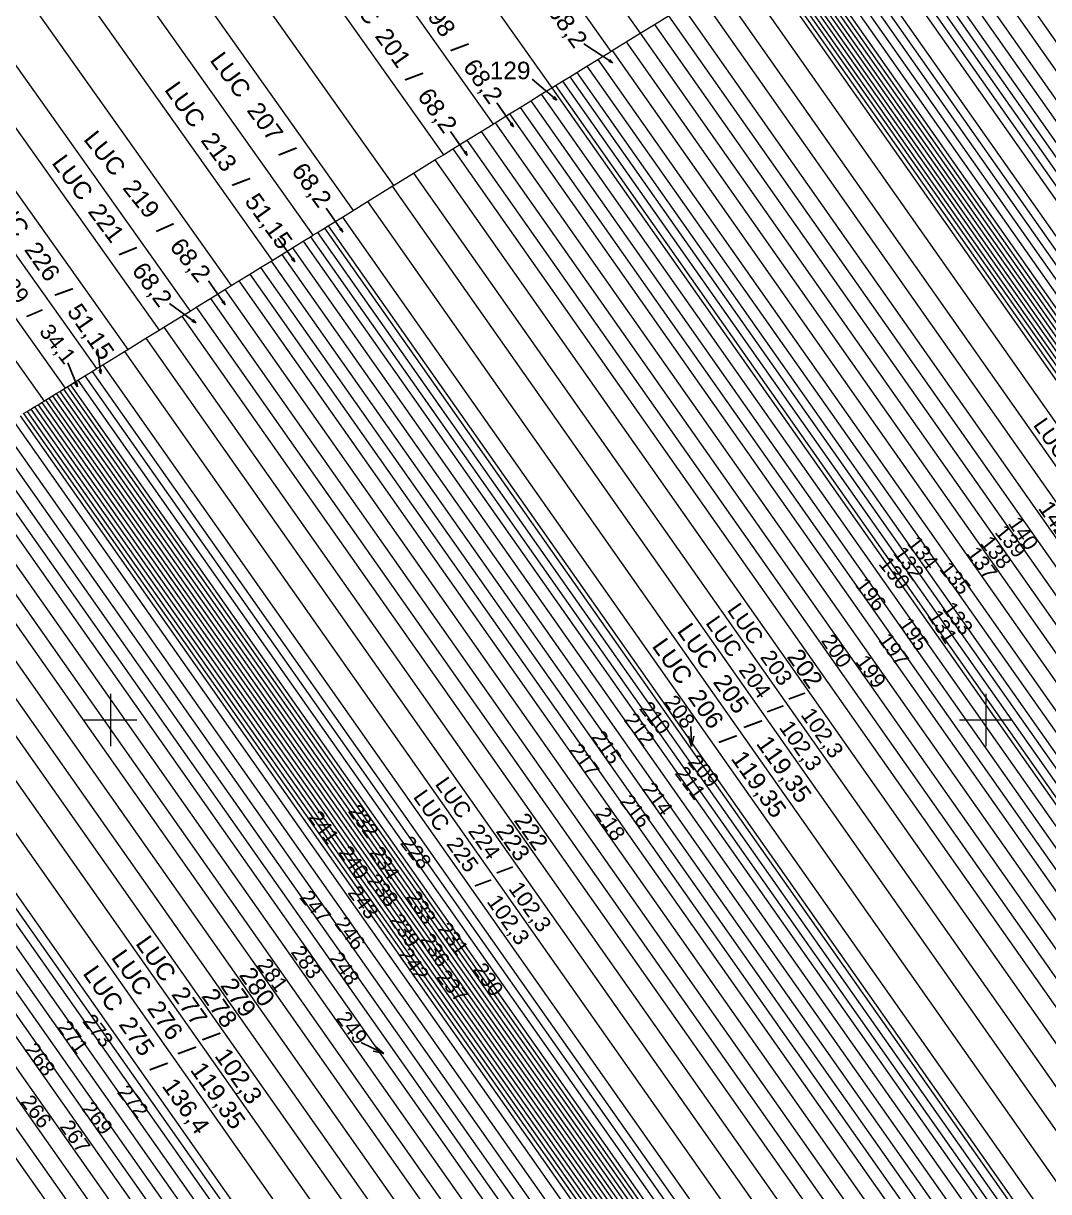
# Model space of a CAD drawing. Header units: metres. Extents: x 591680 to 592121, y 2319362 to 2319832.
# Drawn here: x 591795 to 591853.6, y 2319523.1 to 2319589.8 of the extents above; entities that cross this region are included whole.
import ezdxf
from ezdxf.enums import TextEntityAlignment as Align

# ---------------------------------------------------------------- set-up
doc = ezdxf.new("R2010")
doc.units = ezdxf.units.M
doc.header["$MEASUREMENT"] = 0
for name, color, linetype, lineweight in [('Level 10', 7, 'Continuous', 0), ('Level 13', 7, 'Continuous', 0), ('Level 2', 7, 'Continuous', 0), ('Level 4', 7, 'Continuous', 0), ('Level 6', 7, 'Continuous', 0), ('Level 63', 7, 'Continuous', 0)]:
    doc.layers.add(name, color=color, linetype=linetype, lineweight=lineweight)
doc.styles.get("Standard").update_dxf_attribs({"font": 'arial.ttf'})
doc.styles.add('Style-Arial', font='arial.ttf')
doc.dimstyles.get("Standard").update_dxf_attribs({"dimtxt": 0.18, "dimasz": 0.18, "dimexe": 0.18, "dimexo": 0.0625, "dimgap": 0.09, "dimtad": 0, "dimtih": 1, "dimtoh": 1, "dimdec": 4, "dimzin": 0, "dimdsep": 46, "dimtxsty": 'Standard', "dimcen": 0.09, "dimadec": 0, "dimazin": 0, "dimtfac": 1, "dimtdec": 4, "dimtofl": 0, "dimtmove": 0, "dimatfit": 3, "dimfxl": 1, "dimtolj": 1, "dimtzin": 0, "dimarcsym": 0})

# ---------------------------------------------------------------- blocks, each defined once
blk = doc.blocks.new('N_Th1_12')
at = {"layer": 'Level 13', "color": 3, "linetype": 'Continuous', "lineweight": 0}
blk.add_text('LUC', height=1, dxfattribs=at).set_placement((-1.93725, 0), align=Align.MIDDLE_RIGHT)
at = {"layer": 'Level 13', "color": 7, "linetype": 'Continuous', "lineweight": 0}
blk.add_text('/', height=1, dxfattribs=at).set_placement((1.93725, 0), align=Align.MIDDLE_LEFT)
at = {"layer": 'Level 2', "color": 1, "linetype": 'Continuous', "lineweight": 0}
blk.add_text('275', height=1, dxfattribs=at).set_placement((0, 0), align=Align.MIDDLE_CENTER)
at = {"layer": 'Level 4', "color": 1, "linetype": 'Continuous', "lineweight": 0}
blk.add_text('136,4', height=1, dxfattribs=at).set_placement((3.12605, 0), align=Align.MIDDLE_LEFT)
blk = doc.blocks.new('N_Th1_21')
at = {"layer": 'Level 13', "color": 3, "linetype": 'Continuous', "lineweight": 0}
blk.add_text('LUC', height=1, dxfattribs=at).set_placement((-1.93345, 0), align=Align.MIDDLE_RIGHT)
at = {"layer": 'Level 13', "color": 7, "linetype": 'Continuous', "lineweight": 0}
blk.add_text('/', height=1, dxfattribs=at).set_placement((1.93345, 0), align=Align.MIDDLE_LEFT)
at = {"layer": 'Level 2', "color": 1, "linetype": 'Continuous', "lineweight": 0}
blk.add_text('276', height=1, dxfattribs=at).set_placement((0, 0), align=Align.MIDDLE_CENTER)
at = {"layer": 'Level 4', "color": 1, "linetype": 'Continuous', "lineweight": 0}
blk.add_text('119,35', height=1, dxfattribs=at).set_placement((3.12225, 0), align=Align.MIDDLE_LEFT)
blk = doc.blocks.new('N_Th1_22')
at = {"layer": 'Level 13', "color": 3, "linetype": 'Continuous', "lineweight": 0}
blk.add_text('LUC', height=1, dxfattribs=at).set_placement((-1.9372, 0), align=Align.MIDDLE_RIGHT)
at = {"layer": 'Level 13', "color": 7, "linetype": 'Continuous', "lineweight": 0}
blk.add_text('/', height=1, dxfattribs=at).set_placement((1.9372, 0), align=Align.MIDDLE_LEFT)
at = {"layer": 'Level 2', "color": 1, "linetype": 'Continuous', "lineweight": 0}
blk.add_text('205', height=1, dxfattribs=at).set_placement((0, 0), align=Align.MIDDLE_CENTER)
at = {"layer": 'Level 4', "color": 1, "linetype": 'Continuous', "lineweight": 0}
blk.add_text('119,35', height=1, dxfattribs=at).set_placement((3.126, 0), align=Align.MIDDLE_LEFT)
blk = doc.blocks.new('N_Th1_24')
at = {"layer": 'Level 13', "color": 3, "linetype": 'Continuous', "lineweight": 0}
blk.add_text('LUC', height=1, dxfattribs=at).set_placement((-1.93345, 0), align=Align.MIDDLE_RIGHT)
at = {"layer": 'Level 13', "color": 7, "linetype": 'Continuous', "lineweight": 0}
blk.add_text('/', height=1, dxfattribs=at).set_placement((1.93345, 0), align=Align.MIDDLE_LEFT)
at = {"layer": 'Level 2', "color": 1, "linetype": 'Continuous', "lineweight": 0}
blk.add_text('206', height=1, dxfattribs=at).set_placement((0, 0), align=Align.MIDDLE_CENTER)
at = {"layer": 'Level 4', "color": 1, "linetype": 'Continuous', "lineweight": 0}
blk.add_text('119,35', height=1, dxfattribs=at).set_placement((3.12235, 0), align=Align.MIDDLE_LEFT)
blk = doc.blocks.new('N_Th1_30')
at = {"layer": 'Level 13', "color": 3, "linetype": 'Continuous', "lineweight": 0}
blk.add_text('LUC', height=0.9, dxfattribs=at).set_placement((-1.81805, 0), align=Align.MIDDLE_RIGHT)
at = {"layer": 'Level 13', "color": 7, "linetype": 'Continuous', "lineweight": 0}
blk.add_text('/', height=0.9, dxfattribs=at).set_placement((1.81805, 0), align=Align.MIDDLE_LEFT)
at = {"layer": 'Level 2', "color": 1, "linetype": 'Continuous', "lineweight": 0}
blk.add_text('144', height=0.9, dxfattribs=at).set_placement((0, 0), align=Align.MIDDLE_CENTER)
at = {"layer": 'Level 4', "color": 1, "linetype": 'Continuous', "lineweight": 0}
blk.add_text('102,3', height=0.9, dxfattribs=at).set_placement((2.96795, 0), align=Align.MIDDLE_LEFT)
blk = doc.blocks.new('N_Th1_33')
at = {"layer": 'Level 13', "color": 3, "linetype": 'Continuous', "lineweight": 0}
blk.add_text('LUC', height=0.9, dxfattribs=at).set_placement((-1.8201, 0), align=Align.MIDDLE_RIGHT)
at = {"layer": 'Level 13', "color": 7, "linetype": 'Continuous', "lineweight": 0}
blk.add_text('/', height=0.9, dxfattribs=at).set_placement((1.8201, 0), align=Align.MIDDLE_LEFT)
at = {"layer": 'Level 2', "color": 1, "linetype": 'Continuous', "lineweight": 0}
blk.add_text('203', height=0.9, dxfattribs=at).set_placement((0, 0), align=Align.MIDDLE_CENTER)
at = {"layer": 'Level 4', "color": 1, "linetype": 'Continuous', "lineweight": 0}
blk.add_text('102,3', height=0.9, dxfattribs=at).set_placement((2.97, 0), align=Align.MIDDLE_LEFT)
blk = doc.blocks.new('N_Th1_37')
at = {"layer": 'Level 13', "color": 3, "linetype": 'Continuous', "lineweight": 0}
blk.add_text('LUC', height=0.9, dxfattribs=at).set_placement((-1.81805, 0), align=Align.MIDDLE_RIGHT)
at = {"layer": 'Level 13', "color": 7, "linetype": 'Continuous', "lineweight": 0}
blk.add_text('/', height=0.9, dxfattribs=at).set_placement((1.81805, 0), align=Align.MIDDLE_LEFT)
at = {"layer": 'Level 2', "color": 1, "linetype": 'Continuous', "lineweight": 0}
blk.add_text('204', height=0.9, dxfattribs=at).set_placement((0, 0), align=Align.MIDDLE_CENTER)
at = {"layer": 'Level 4', "color": 1, "linetype": 'Continuous', "lineweight": 0}
blk.add_text('102,3', height=0.9, dxfattribs=at).set_placement((2.96805, 0), align=Align.MIDDLE_LEFT)
blk = doc.blocks.new('N_Th1_41')
at = {"layer": 'Level 13', "color": 3, "linetype": 'Continuous', "lineweight": 0}
blk.add_text('LUC', height=1, dxfattribs=at).set_placement((-1.93345, 0), align=Align.MIDDLE_RIGHT)
at = {"layer": 'Level 13', "color": 7, "linetype": 'Continuous', "lineweight": 0}
blk.add_text('/', height=1, dxfattribs=at).set_placement((1.93345, 0), align=Align.MIDDLE_LEFT)
at = {"layer": 'Level 2', "color": 1, "linetype": 'Continuous', "lineweight": 0}
blk.add_text('277', height=1, dxfattribs=at).set_placement((0, 0), align=Align.MIDDLE_CENTER)
at = {"layer": 'Level 4', "color": 1, "linetype": 'Continuous', "lineweight": 0}
blk.add_text('102,3', height=1, dxfattribs=at).set_placement((3.12235, 0), align=Align.MIDDLE_LEFT)
blk = doc.blocks.new('N_Th1_42')
at = {"layer": 'Level 13', "color": 3, "linetype": 'Continuous', "lineweight": 0}
blk.add_text('LUC', height=0.9, dxfattribs=at).set_placement((-1.81805, 0), align=Align.MIDDLE_RIGHT)
at = {"layer": 'Level 13', "color": 7, "linetype": 'Continuous', "lineweight": 0}
blk.add_text('/', height=0.9, dxfattribs=at).set_placement((1.81805, 0), align=Align.MIDDLE_LEFT)
at = {"layer": 'Level 2', "color": 1, "linetype": 'Continuous', "lineweight": 0}
blk.add_text('224', height=0.9, dxfattribs=at).set_placement((0, 0), align=Align.MIDDLE_CENTER)
at = {"layer": 'Level 4', "color": 1, "linetype": 'Continuous', "lineweight": 0}
blk.add_text('102,3', height=0.9, dxfattribs=at).set_placement((2.96805, 0), align=Align.MIDDLE_LEFT)
blk = doc.blocks.new('N_Th1_44')
at = {"layer": 'Level 13', "color": 3, "linetype": 'Continuous', "lineweight": 0}
blk.add_text('LUC', height=0.9, dxfattribs=at).set_placement((-1.82355, 0), align=Align.MIDDLE_RIGHT)
at = {"layer": 'Level 13', "color": 7, "linetype": 'Continuous', "lineweight": 0}
blk.add_text('/', height=0.9, dxfattribs=at).set_placement((1.82355, 0), align=Align.MIDDLE_LEFT)
at = {"layer": 'Level 2', "color": 1, "linetype": 'Continuous', "lineweight": 0}
blk.add_text('225', height=0.9, dxfattribs=at).set_placement((0, 0), align=Align.MIDDLE_CENTER)
at = {"layer": 'Level 4', "color": 1, "linetype": 'Continuous', "lineweight": 0}
blk.add_text('102,3', height=0.9, dxfattribs=at).set_placement((2.97345, 0), align=Align.MIDDLE_LEFT)
blk = doc.blocks.new('N_TNho')
at = {"layer": 'Level 2', "color": 1, "linetype": 'Continuous', "lineweight": 0}
blk.add_text('280', height=1, dxfattribs=at).set_placement((0, 0), align=Align.MIDDLE_CENTER)
blk = doc.blocks.new('N_TNho_2')
at = {"layer": 'Level 2', "color": 1, "linetype": 'Continuous', "lineweight": 0}
blk.add_text('279', height=1, dxfattribs=at).set_placement((0, 0), align=Align.MIDDLE_CENTER)
blk = doc.blocks.new('N_TNho_4')
at = {"layer": 'Level 2', "color": 1, "linetype": 'Continuous', "lineweight": 0}
blk.add_text('278', height=1, dxfattribs=at).set_placement((0, 0), align=Align.MIDDLE_CENTER)
blk = doc.blocks.new('N_TNho_6')
at = {"layer": 'Level 2', "color": 1, "linetype": 'Continuous', "lineweight": 0}
blk.add_text('202', height=1, dxfattribs=at).set_placement((0, 0), align=Align.MIDDLE_CENTER)
blk = doc.blocks.new('N_TNho_16')
at = {"layer": 'Level 2', "color": 1, "linetype": 'Continuous', "lineweight": 0}
blk.add_text('223', height=0.95, dxfattribs=at).set_placement((0, 0), align=Align.MIDDLE_CENTER)
blk = doc.blocks.new('N_TNho_20')
at = {"layer": 'Level 2', "color": 1, "linetype": 'Continuous', "lineweight": 0}
blk.add_text('222', height=0.95, dxfattribs=at).set_placement((0, 0), align=Align.MIDDLE_CENTER)
blk = doc.blocks.new('N_TNho_27')
at = {"layer": 'Level 2', "color": 1, "linetype": 'Continuous', "lineweight": 0}
blk.add_text('142', height=0.95, dxfattribs=at).set_placement((0, 0), align=Align.MIDDLE_CENTER)
blk = doc.blocks.new('TerminatorOpen_0.5')
at = {"color": 0, "linetype": 'ByBlock', "lineweight": -2}
for q in [(-1, 0.25), (-1, 0), (-1, -0.25)]:
    blk.add_line((0, 0), q, dxfattribs=at)
blk = doc.blocks.new('N_TNho_42')
at = {"layer": 'Level 2', "color": 2, "linetype": 'Continuous', "lineweight": 140}
blk.add_text('267', height=0.85, dxfattribs=at).set_placement((0, 0), align=Align.MIDDLE_CENTER)
blk = doc.blocks.new('N_TNho_43')
at = {"layer": 'Level 2', "color": 2, "linetype": 'Continuous', "lineweight": 140}
blk.add_text('266', height=0.85, dxfattribs=at).set_placement((0, 0), align=Align.MIDDLE_CENTER)
blk = doc.blocks.new('N_TNho_44')
at = {"layer": 'Level 2', "color": 2, "linetype": 'Continuous', "lineweight": 140}
blk.add_text('200', height=0.85, dxfattribs=at).set_placement((0, 0), align=Align.MIDDLE_CENTER)
blk = doc.blocks.new('N_Th1_55')
at = {"layer": 'Level 13', "color": 3, "linetype": 'Continuous', "lineweight": 0}
blk.add_text('LUC', height=1, dxfattribs=at).set_placement((-1.9342, 0), align=Align.MIDDLE_RIGHT)
at = {"layer": 'Level 13', "color": 7, "linetype": 'Continuous', "lineweight": 0}
blk.add_text('/', height=1, dxfattribs=at).set_placement((1.9342, 0), align=Align.MIDDLE_LEFT)
at = {"layer": 'Level 2', "color": 1, "linetype": 'Continuous', "lineweight": 70}
blk.add_text('219', height=1, dxfattribs=at).set_placement((0, 0), align=Align.MIDDLE_CENTER)
at = {"layer": 'Level 4', "color": 1, "linetype": 'Continuous', "lineweight": 0}
blk.add_text('68,2', height=1, dxfattribs=at).set_placement((3.123, 0), align=Align.MIDDLE_LEFT)
blk = doc.blocks.new('N_Th1_56')
at = {"layer": 'Level 13', "color": 3, "linetype": 'Continuous', "lineweight": 0}
blk.add_text('LUC', height=1, dxfattribs=at).set_placement((-1.8366, 0), align=Align.MIDDLE_RIGHT)
at = {"layer": 'Level 13', "color": 7, "linetype": 'Continuous', "lineweight": 0}
blk.add_text('/', height=1, dxfattribs=at).set_placement((1.8366, 0), align=Align.MIDDLE_LEFT)
at = {"layer": 'Level 2', "color": 1, "linetype": 'Continuous', "lineweight": 70}
blk.add_text('221', height=1, dxfattribs=at).set_placement((0, 0), align=Align.MIDDLE_CENTER)
at = {"layer": 'Level 4', "color": 1, "linetype": 'Continuous', "lineweight": 0}
blk.add_text('68,2', height=1, dxfattribs=at).set_placement((3.0255, 0), align=Align.MIDDLE_LEFT)
blk = doc.blocks.new('N_TNho_46')
at = {"layer": 'Level 2', "color": 2, "linetype": 'Continuous', "lineweight": 140}
blk.add_text('199', height=0.85, dxfattribs=at).set_placement((0, 0), align=Align.MIDDLE_CENTER)
blk = doc.blocks.new('N_Th1_57')
at = {"layer": 'Level 13', "color": 3, "linetype": 'Continuous', "lineweight": 0}
blk.add_text('LUC', height=1, dxfattribs=at).set_placement((-1.9342, 0), align=Align.MIDDLE_RIGHT)
at = {"layer": 'Level 13', "color": 7, "linetype": 'Continuous', "lineweight": 0}
blk.add_text('/', height=1, dxfattribs=at).set_placement((1.9342, 0), align=Align.MIDDLE_LEFT)
at = {"layer": 'Level 2', "color": 1, "linetype": 'Continuous', "lineweight": 70}
blk.add_text('198', height=1, dxfattribs=at).set_placement((0, 0), align=Align.MIDDLE_CENTER)
at = {"layer": 'Level 4', "color": 1, "linetype": 'Continuous', "lineweight": 0}
blk.add_text('68,2', height=1, dxfattribs=at).set_placement((3.123, 0), align=Align.MIDDLE_LEFT)
blk = doc.blocks.new('N_TNho_47')
at = {"layer": 'Level 2', "color": 2, "linetype": 'Continuous', "lineweight": 140}
blk.add_text('218', height=0.85, dxfattribs=at).set_placement((0, 0), align=Align.MIDDLE_CENTER)
blk = doc.blocks.new('N_TNho_48')
at = {"layer": 'Level 2', "color": 2, "linetype": 'Continuous', "lineweight": 140}
blk.add_text('137', height=0.85, dxfattribs=at).set_placement((0, 0), align=Align.MIDDLE_CENTER)
blk = doc.blocks.new('N_TNho_50')
at = {"layer": 'Level 2', "color": 2, "linetype": 'Continuous', "lineweight": 140}
blk.add_text('138', height=0.85, dxfattribs=at).set_placement((0, 0), align=Align.MIDDLE_CENTER)
blk = doc.blocks.new('N_TNho_52')
at = {"layer": 'Level 2', "color": 2, "linetype": 'Continuous', "lineweight": 140}
blk.add_text('139', height=0.85, dxfattribs=at).set_placement((0, 0), align=Align.MIDDLE_CENTER)
blk = doc.blocks.new('N_TNho_53')
at = {"layer": 'Level 2', "color": 2, "linetype": 'Continuous', "lineweight": 140}
blk.add_text('140', height=0.85, dxfattribs=at).set_placement((0, 0), align=Align.MIDDLE_CENTER)
blk = doc.blocks.new('N_TNho_62')
at = {"layer": 'Level 2', "color": 2, "linetype": 'Continuous', "lineweight": 140}
blk.add_text('283', height=0.85, dxfattribs=at).set_placement((0, 0), align=Align.MIDDLE_CENTER)
blk = doc.blocks.new('N_TNho_65')
at = {"layer": 'Level 2', "color": 2, "linetype": 'Continuous', "lineweight": 140}
blk.add_text('281', height=0.85, dxfattribs=at).set_placement((0, 0), align=Align.MIDDLE_CENTER)
blk = doc.blocks.new('N_TNho_68')
at = {"layer": 'Level 2', "color": 2, "linetype": 'Continuous', "lineweight": 140}
blk.add_text('135', height=0.85, dxfattribs=at).set_placement((0, 0), align=Align.MIDDLE_CENTER)
blk = doc.blocks.new('N_TNho_70')
at = {"layer": 'Level 2', "color": 2, "linetype": 'Continuous', "lineweight": 140}
blk.add_text('248', height=0.85, dxfattribs=at).set_placement((0, 0), align=Align.MIDDLE_CENTER)
blk = doc.blocks.new('N_TNho_71')
at = {"layer": 'Level 2', "color": 2, "linetype": 'Continuous', "lineweight": 140}
blk.add_text('249', height=0.85, dxfattribs=at).set_placement((0, 0), align=Align.MIDDLE_CENTER)
blk = doc.blocks.new('N_TNho_72')
at = {"layer": 'Level 2', "color": 2, "linetype": 'Continuous', "lineweight": 140}
blk.add_text('246', height=0.85, dxfattribs=at).set_placement((0, 0), align=Align.MIDDLE_CENTER)
blk = doc.blocks.new('N_TNho_73')
at = {"layer": 'Level 2', "color": 2, "linetype": 'Continuous', "lineweight": 140}
blk.add_text('247', height=0.85, dxfattribs=at).set_placement((0, 0), align=Align.MIDDLE_CENTER)
blk = doc.blocks.new('N_TNho_76')
at = {"layer": 'Level 2', "color": 2, "linetype": 'Continuous', "lineweight": 140}
blk.add_text('268', height=0.85, dxfattribs=at).set_placement((0, 0), align=Align.MIDDLE_CENTER)
blk = doc.blocks.new('N_TNho_77')
at = {"layer": 'Level 2', "color": 2, "linetype": 'Continuous', "lineweight": 140}
blk.add_text('269', height=0.85, dxfattribs=at).set_placement((0, 0), align=Align.MIDDLE_CENTER)
blk = doc.blocks.new('N_TNho_80')
at = {"layer": 'Level 2', "color": 2, "linetype": 'Continuous', "lineweight": 140}
blk.add_text('271', height=0.85, dxfattribs=at).set_placement((0, 0), align=Align.MIDDLE_CENTER)
blk = doc.blocks.new('N_TNho_81')
at = {"layer": 'Level 2', "color": 2, "linetype": 'Continuous', "lineweight": 140}
blk.add_text('272', height=0.85, dxfattribs=at).set_placement((0, 0), align=Align.MIDDLE_CENTER)
blk = doc.blocks.new('N_TNho_82')
at = {"layer": 'Level 2', "color": 2, "linetype": 'Continuous', "lineweight": 140}
blk.add_text('214', height=0.85, dxfattribs=at).set_placement((0, 0), align=Align.MIDDLE_CENTER)
blk = doc.blocks.new('N_TNho_83')
at = {"layer": 'Level 2', "color": 2, "linetype": 'Continuous', "lineweight": 140}
blk.add_text('212', height=0.85, dxfattribs=at).set_placement((0, 0), align=Align.MIDDLE_CENTER)
blk = doc.blocks.new('N_TNho_84')
at = {"layer": 'Level 2', "color": 2, "linetype": 'Continuous', "lineweight": 140}
blk.add_text('217', height=0.85, dxfattribs=at).set_placement((0, 0), align=Align.MIDDLE_CENTER)
blk = doc.blocks.new('N_TNho_85')
at = {"layer": 'Level 2', "color": 2, "linetype": 'Continuous', "lineweight": 140}
blk.add_text('215', height=0.85, dxfattribs=at).set_placement((0, 0), align=Align.MIDDLE_CENTER)
blk = doc.blocks.new('N_TNho_86')
at = {"layer": 'Level 2', "color": 2, "linetype": 'Continuous', "lineweight": 140}
blk.add_text('216', height=0.85, dxfattribs=at).set_placement((0, 0), align=Align.MIDDLE_CENTER)
blk = doc.blocks.new('N_TNho_91')
at = {"layer": 'Level 2', "color": 2, "linetype": 'Continuous', "lineweight": 140}
blk.add_text('196', height=0.85, dxfattribs=at).set_placement((0, 0), align=Align.MIDDLE_CENTER)
blk = doc.blocks.new('N_TNho_92')
at = {"layer": 'Level 2', "color": 2, "linetype": 'Continuous', "lineweight": 140}
blk.add_text('197', height=0.85, dxfattribs=at).set_placement((0, 0), align=Align.MIDDLE_CENTER)
blk = doc.blocks.new('N_TNho_93')
at = {"layer": 'Level 2', "color": 2, "linetype": 'Continuous', "lineweight": 140}
blk.add_text('195', height=0.85, dxfattribs=at).set_placement((0, 0), align=Align.MIDDLE_CENTER)
blk = doc.blocks.new('N_TNho_94')
at = {"layer": 'Level 2', "color": 2, "linetype": 'Continuous', "lineweight": 140}
blk.add_text('134', height=0.85, dxfattribs=at).set_placement((0, 0), align=Align.MIDDLE_CENTER)
blk = doc.blocks.new('N_TNho_103')
at = {"layer": 'Level 2', "color": 2, "linetype": 'Continuous', "lineweight": 140}
blk.add_text('131', height=0.85, dxfattribs=at).set_placement((0, 0), align=Align.MIDDLE_CENTER)
blk = doc.blocks.new('N_TNho_106')
at = {"layer": 'Level 2', "color": 2, "linetype": 'Continuous', "lineweight": 140}
blk.add_text('133', height=0.85, dxfattribs=at).set_placement((0, 0), align=Align.MIDDLE_CENTER)
blk = doc.blocks.new('N_TNho_107')
at = {"layer": 'Level 2', "color": 2, "linetype": 'Continuous', "lineweight": 140}
blk.add_text('132', height=0.85, dxfattribs=at).set_placement((0, 0), align=Align.MIDDLE_CENTER)
blk = doc.blocks.new('N_TNho_109')
at = {"layer": 'Level 2', "color": 2, "linetype": 'Continuous', "lineweight": 140}
blk.add_text('209', height=0.85, dxfattribs=at).set_placement((0, 0), align=Align.MIDDLE_CENTER)
blk = doc.blocks.new('N_TNho_110')
at = {"layer": 'Level 2', "color": 2, "linetype": 'Continuous', "lineweight": 140}
blk.add_text('210', height=0.85, dxfattribs=at).set_placement((0, 0), align=Align.MIDDLE_CENTER)
blk = doc.blocks.new('N_TNho_112')
at = {"layer": 'Level 2', "color": 2, "linetype": 'Continuous', "lineweight": 140}
blk.add_text('273', height=0.85, dxfattribs=at).set_placement((0, 0), align=Align.MIDDLE_CENTER)
blk = doc.blocks.new('N_TNho_113')
at = {"layer": 'Level 2', "color": 2, "linetype": 'Continuous', "lineweight": 140}
blk.add_text('211', height=0.85, dxfattribs=at).set_placement((0, 0), align=Align.MIDDLE_CENTER)
blk = doc.blocks.new('N_TNho_116')
at = {"layer": 'Level 2', "color": 2, "linetype": 'Continuous', "lineweight": 140}
blk.add_text('228', height=0.85, dxfattribs=at).set_placement((0, 0), align=Align.MIDDLE_CENTER)
blk = doc.blocks.new('N_TNho_123')
at = {"layer": 'Level 2', "color": 2, "linetype": 'Continuous', "lineweight": 140}
blk.add_text('236', height=0.85, dxfattribs=at).set_placement((0, 0), align=Align.MIDDLE_CENTER)
blk = doc.blocks.new('N_TNho_127')
at = {"layer": 'Level 2', "color": 2, "linetype": 'Continuous', "lineweight": 140}
blk.add_text('234', height=0.85, dxfattribs=at).set_placement((0, 0), align=Align.MIDDLE_CENTER)
blk = doc.blocks.new('N_TNho_128')
at = {"layer": 'Level 2', "color": 2, "linetype": 'Continuous', "lineweight": 140}
blk.add_text('233', height=0.85, dxfattribs=at).set_placement((0, 0), align=Align.MIDDLE_CENTER)
blk = doc.blocks.new('N_TNho_129')
at = {"layer": 'Level 2', "color": 2, "linetype": 'Continuous', "lineweight": 140}
blk.add_text('232', height=0.85, dxfattribs=at).set_placement((0, 0), align=Align.MIDDLE_CENTER)
blk = doc.blocks.new('N_TNho_130')
at = {"layer": 'Level 2', "color": 2, "linetype": 'Continuous', "lineweight": 140}
blk.add_text('237', height=0.85, dxfattribs=at).set_placement((0, 0), align=Align.MIDDLE_CENTER)
blk = doc.blocks.new('N_TNho_132')
at = {"layer": 'Level 2', "color": 2, "linetype": 'Continuous', "lineweight": 140}
blk.add_text('243', height=0.85, dxfattribs=at).set_placement((0, 0), align=Align.MIDDLE_CENTER)
blk = doc.blocks.new('N_TNho_133')
at = {"layer": 'Level 2', "color": 2, "linetype": 'Continuous', "lineweight": 140}
blk.add_text('242', height=0.85, dxfattribs=at).set_placement((0, 0), align=Align.MIDDLE_CENTER)
blk = doc.blocks.new('N_TNho_134')
at = {"layer": 'Level 2', "color": 2, "linetype": 'Continuous', "lineweight": 140}
blk.add_text('241', height=0.85, dxfattribs=at).set_placement((0, 0), align=Align.MIDDLE_CENTER)
blk = doc.blocks.new('N_TNho_135')
at = {"layer": 'Level 2', "color": 2, "linetype": 'Continuous', "lineweight": 140}
blk.add_text('238', height=0.85, dxfattribs=at).set_placement((0, 0), align=Align.MIDDLE_CENTER)
blk = doc.blocks.new('N_TNho_136')
at = {"layer": 'Level 2', "color": 2, "linetype": 'Continuous', "lineweight": 140}
blk.add_text('239', height=0.85, dxfattribs=at).set_placement((0, 0), align=Align.MIDDLE_CENTER)
blk = doc.blocks.new('N_TNho_137')
at = {"layer": 'Level 2', "color": 2, "linetype": 'Continuous', "lineweight": 140}
blk.add_text('240', height=0.85, dxfattribs=at).set_placement((0, 0), align=Align.MIDDLE_CENTER)
blk = doc.blocks.new('N_TNho_138')
at = {"layer": 'Level 2', "color": 2, "linetype": 'Continuous', "lineweight": 140}
blk.add_text('130', height=0.85, dxfattribs=at).set_placement((0, 0), align=Align.MIDDLE_CENTER)
blk = doc.blocks.new('N_TNho_140')
at = {"layer": 'Level 2', "color": 2, "linetype": 'Continuous', "lineweight": 140}
blk.add_text('208', height=0.85, dxfattribs=at).set_placement((0, 0), align=Align.MIDDLE_CENTER)
blk = doc.blocks.new('N_TNho_145')
at = {"layer": 'Level 2', "color": 2, "linetype": 'Continuous', "lineweight": 140}
blk.add_text('230', height=0.85, dxfattribs=at).set_placement((0, 0), align=Align.MIDDLE_CENTER)
blk = doc.blocks.new('N_TNho_146')
at = {"layer": 'Level 2', "color": 2, "linetype": 'Continuous', "lineweight": 140}
blk.add_text('231', height=0.85, dxfattribs=at).set_placement((0, 0), align=Align.MIDDLE_CENTER)
blk = doc.blocks.new('N_Th1_65')
at = {"layer": 'Level 13', "color": 3, "linetype": 'Continuous', "lineweight": 0}
blk.add_text('LUC', height=1, dxfattribs=at).set_placement((-1.83665, 0), align=Align.MIDDLE_RIGHT)
at = {"layer": 'Level 13', "color": 7, "linetype": 'Continuous', "lineweight": 0}
blk.add_text('/', height=1, dxfattribs=at).set_placement((1.83665, 0), align=Align.MIDDLE_LEFT)
at = {"layer": 'Level 2', "color": 1, "linetype": 'Continuous', "lineweight": 70}
blk.add_text('201', height=1, dxfattribs=at).set_placement((0, 0), align=Align.MIDDLE_CENTER)
at = {"layer": 'Level 4', "color": 1, "linetype": 'Continuous', "lineweight": 0}
blk.add_text('68,2', height=1, dxfattribs=at).set_placement((3.02545, 0), align=Align.MIDDLE_LEFT)
blk = doc.blocks.new('N_Th1_66')
at = {"layer": 'Level 13', "color": 3, "linetype": 'Continuous', "lineweight": 0}
blk.add_text('LUC', height=1, dxfattribs=at).set_placement((-1.93345, 0), align=Align.MIDDLE_RIGHT)
at = {"layer": 'Level 13', "color": 7, "linetype": 'Continuous', "lineweight": 0}
blk.add_text('/', height=1, dxfattribs=at).set_placement((1.93345, 0), align=Align.MIDDLE_LEFT)
at = {"layer": 'Level 2', "color": 1, "linetype": 'Continuous', "lineweight": 70}
blk.add_text('207', height=1, dxfattribs=at).set_placement((0, 0), align=Align.MIDDLE_CENTER)
at = {"layer": 'Level 4', "color": 1, "linetype": 'Continuous', "lineweight": 0}
blk.add_text('68,2', height=1, dxfattribs=at).set_placement((3.12225, 0), align=Align.MIDDLE_LEFT)
blk = doc.blocks.new('N_Th1_67')
at = {"layer": 'Level 13', "color": 3, "linetype": 'Continuous', "lineweight": 0}
blk.add_text('LUC', height=1, dxfattribs=at).set_placement((-1.93345, 0), align=Align.MIDDLE_RIGHT)
at = {"layer": 'Level 13', "color": 7, "linetype": 'Continuous', "lineweight": 0}
blk.add_text('/', height=1, dxfattribs=at).set_placement((1.93345, 0), align=Align.MIDDLE_LEFT)
at = {"layer": 'Level 2', "color": 1, "linetype": 'Continuous', "lineweight": 70}
blk.add_text('136', height=1, dxfattribs=at).set_placement((0, 0), align=Align.MIDDLE_CENTER)
at = {"layer": 'Level 4', "color": 1, "linetype": 'Continuous', "lineweight": 0}
blk.add_text('68,2', height=1, dxfattribs=at).set_placement((3.12225, 0), align=Align.MIDDLE_LEFT)
blk = doc.blocks.new('N_TNho_151')
at = {"layer": 'Level 2', "color": 1, "linetype": 'Continuous', "lineweight": 70}
blk.add_text('129', height=1, dxfattribs=at).set_placement((0, 0), align=Align.MIDDLE_CENTER)
blk = doc.blocks.new('N_Th1_73')
at = {"layer": 'Level 13', "color": 3, "linetype": 'Continuous', "lineweight": 0}
blk.add_text('LUC', height=0.9, dxfattribs=at).set_placement((-1.82075, 0), align=Align.MIDDLE_RIGHT)
at = {"layer": 'Level 13', "color": 7, "linetype": 'Continuous', "lineweight": 0}
blk.add_text('/', height=0.9, dxfattribs=at).set_placement((1.82075, 0), align=Align.MIDDLE_LEFT)
at = {"layer": 'Level 2', "color": 1, "linetype": 'Continuous', "lineweight": 70}
blk.add_text('229', height=0.9, dxfattribs=at).set_placement((0, 0), align=Align.MIDDLE_CENTER)
at = {"layer": 'Level 4', "color": 1, "linetype": 'Continuous', "lineweight": 0}
blk.add_text('34,1', height=0.9, dxfattribs=at).set_placement((2.97075, 0), align=Align.MIDDLE_LEFT)
blk = doc.blocks.new('N_Th1_90')
at = {"layer": 'Level 13', "color": 3, "linetype": 'Continuous', "lineweight": 0}
blk.add_text('LUC', height=1, dxfattribs=at).set_placement((-1.93345, 0), align=Align.MIDDLE_RIGHT)
at = {"layer": 'Level 13', "color": 7, "linetype": 'Continuous', "lineweight": 0}
blk.add_text('/', height=1, dxfattribs=at).set_placement((1.93345, 0), align=Align.MIDDLE_LEFT)
at = {"layer": 'Level 2', "color": 1, "linetype": 'Continuous', "lineweight": 70}
blk.add_text('213', height=1, dxfattribs=at).set_placement((0, 0), align=Align.MIDDLE_CENTER)
at = {"layer": 'Level 4', "color": 1, "linetype": 'Continuous', "lineweight": 0}
blk.add_text('51,15', height=1, dxfattribs=at).set_placement((3.12225, 0), align=Align.MIDDLE_LEFT)
blk = doc.blocks.new('N_Th1_91')
at = {"layer": 'Level 13', "color": 3, "linetype": 'Continuous', "lineweight": 0}
blk.add_text('LUC', height=1, dxfattribs=at).set_placement((-1.93345, 0), align=Align.MIDDLE_RIGHT)
at = {"layer": 'Level 13', "color": 7, "linetype": 'Continuous', "lineweight": 0}
blk.add_text('/', height=1, dxfattribs=at).set_placement((1.93345, 0), align=Align.MIDDLE_LEFT)
at = {"layer": 'Level 2', "color": 1, "linetype": 'Continuous', "lineweight": 70}
blk.add_text('226', height=1, dxfattribs=at).set_placement((0, 0), align=Align.MIDDLE_CENTER)
at = {"layer": 'Level 4', "color": 1, "linetype": 'Continuous', "lineweight": 0}
blk.add_text('51,15', height=1, dxfattribs=at).set_placement((3.12225, 0), align=Align.MIDDLE_LEFT)

msp = doc.modelspace()

# ---------------------------------------------------------------- linework, layer by layer
at = {"layer": 'Level 10', "color": 7, "linetype": 'Continuous', "lineweight": 0, "flags": 128}
for points in [[(591743.318172, 2319711.692945), (591830.264505, 2319589.220558), (591871.725733, 2319530.251508)], [(591741.45197, 2319710.931072), (591828.586805, 2319588.186675)], [(591738.570839, 2319708.234076), (591825.215556, 2319586.107495), (591866.572738, 2319527.286428)], [(591735.855424, 2319705.176839), (591821.855534, 2319584.034104)], [(591733.589124, 2319702.625253), (591819.019958, 2319582.284419)], [(591731.307604, 2319700.056531), (591816.16443, 2319580.524265)], [(591729.471214, 2319697.988973), (591813.867147, 2319579.105938)], [(591727.624756, 2319695.91008), (591811.557258, 2319577.679851)], [(591725.768034, 2319693.819631), (591809.235052, 2319576.245097)], [(591723.900873, 2319691.717428), (591806.89675, 2319574.806558)], [(591722.023076, 2319689.603251), (591804.547339, 2319573.356715)], [(591720.607646, 2319688.009644), (591802.775728, 2319572.264839)], [(591719.186074, 2319686.409122), (591800.997257, 2319571.167056)], [(591717.758254, 2319684.801565), (591799.210888, 2319570.064562)], [(591716.324154, 2319683.186938), (591797.417074, 2319568.956641)], [(591715.36452, 2319682.106504), (591796.216829, 2319568.21514)], [(591713.436614, 2319679.935909), (591793.803247, 2319566.730954), (591834.231668, 2319509.230834)], [(591846.587025, 2319599.288867), (591888.043813, 2319540.326133)], [(591845.779576, 2319598.792318), (591887.242766, 2319539.820479)], [(591844.368054, 2319597.921627), (591885.83992, 2319538.937448)], [(591844.972959, 2319598.29476), (591886.439362, 2319539.318351)], [(591843.361004, 2319597.298398), (591884.836105, 2319538.309617)], [(591843.763974, 2319597.547484), (591885.237208, 2319538.561359)], [(591842.150526, 2319596.553755), (591883.632445, 2319537.555278)], [(591842.55367, 2319596.802433), (591884.033983, 2319537.806239)], [(591842.95792, 2319597.04958), (591884.436709, 2319538.055554)], [(591841.144762, 2319595.929129), (591882.629243, 2319536.927008)], [(591839.934662, 2319595.184644), (591881.428557, 2319536.169134)], [(591840.336935, 2319595.434335), (591881.830002, 2319536.420001)], [(591840.739624, 2319595.683447), (591882.230759, 2319536.671862)], [(591838.926073, 2319594.564766), (591880.42572, 2319535.541075)], [(591839.127558, 2319594.689051), (591880.626402, 2319535.666502)], [(591839.531052, 2319594.936883), (591881.027771, 2319535.917357)], [(591837.920157, 2319593.941348), (591879.427321, 2319534.906964)], [(591838.120807, 2319594.066754), (591879.625693, 2319535.035611)], [(591838.321641, 2319594.191924), (591879.823695, 2319535.164809)], [(591838.523114, 2319594.316202), (591880.024365, 2319535.290228)], [(591838.724591, 2319594.440482), (591880.22504, 2319535.41565)], [(591837.114954, 2319593.443509), (591878.625593, 2319534.404185)], [(591837.317092, 2319593.566763), (591878.826017, 2319534.529875)], [(591837.518871, 2319593.690544), (591879.026451, 2319534.655571)], [(591837.719515, 2319593.815947), (591879.226887, 2319534.781268)], [(591835.904449, 2319592.700891), (591877.420497, 2319533.653874)], [(591834.693944, 2319591.958273), (591876.219283, 2319532.898302)], [(591833.692468, 2319591.329774), (591875.216356, 2319532.271605)], [(591832.682976, 2319590.712399), (591874.196644, 2319531.668767)], [(591795.010154, 2319567.475429), (591795.043151, 2319567.495783), (591795.252704, 2319567.618688), (591795.457198, 2319567.748679), (591795.662784, 2319567.876962), (591795.869578, 2319568.003401), (591796.076487, 2319568.129565), (591796.216829, 2319568.21514), (591796.283343, 2319568.255697), (591796.490148, 2319568.381798), (591796.693456, 2319568.512746), (591796.898902, 2319568.640495), (591797.104787, 2319568.767494), (591797.311286, 2319568.893509), (591797.417074, 2319568.956641), (591797.51911, 2319569.017533), (591797.724946, 2319569.144275), (591798.135989, 2319569.398253), (591798.546779, 2319569.652075), (591798.956855, 2319569.906402), (591799.210888, 2319570.064562), (591799.570782, 2319570.288632), (591800.801162, 2319571.046148), (591800.997257, 2319571.167056), (591802.029501, 2319571.803515), (591802.775728, 2319572.264839), (591803.051648, 2319572.435415), (591804.073731, 2319573.066177), (591804.547339, 2319573.356715), (591804.892511, 2319573.568463), (591805.70828, 2319574.074338), (591806.52489, 2319574.578242), (591806.89675, 2319574.806558), (591807.342405, 2319575.080183), (591807.95464, 2319575.457481), (591808.566341, 2319575.835158), (591809.179236, 2319576.210773), (591809.235052, 2319576.245097), (591809.791308, 2319576.587171), (591810.40088, 2319576.966716), (591811.011861, 2319577.343865), (591811.419287, 2319577.594946), (591811.557258, 2319577.679851), (591811.826802, 2319577.845725), (591812.234235, 2319578.096452), (591812.437926, 2319578.221801), (591813.251146, 2319578.724936), (591813.867147, 2319579.105938), (591814.67347, 2319579.604657), (591816.09587, 2319580.482058), (591816.16443, 2319580.524265), (591817.315057, 2319581.232609), (591818.532726, 2319581.983658), (591819.019958, 2319582.284419), (591819.546658, 2319582.609542), (591820.357414, 2319583.110008), (591821.170119, 2319583.606957), (591821.855534, 2319584.034104), (591821.977894, 2319584.110358), (591822.788736, 2319584.608721), (591823.396352, 2319584.98272), (591824.002776, 2319585.358034), (591824.608942, 2319585.733308), (591825.215556, 2319586.107495), (591825.418683, 2319586.230841), (591825.824799, 2319586.477654), (591826.228947, 2319586.727128), (591826.632834, 2319586.976771), (591827.212762, 2319587.339227), (591827.842279, 2319587.727777), (591828.586805, 2319588.186675), (591828.649962, 2319588.225602), (591829.457828, 2319588.72261), (591830.264505, 2319589.220558), (591831.07035, 2319589.718998), (591831.876517, 2319590.216279)], [(591831.876517, 2319590.216279), (591873.373533, 2319531.196329)], [(591831.07035, 2319589.718998), (591872.549123, 2319530.724996)], [(591829.457828, 2319588.72261), (591870.900172, 2319529.78042)], [(591828.649962, 2319588.225602), (591870.077175, 2319529.304932)], [(591827.212762, 2319587.339227), (591868.659197, 2319528.488433)], [(591827.842279, 2319587.727777), (591869.252041, 2319528.831927)], [(591826.228947, 2319586.727128), (591867.603025, 2319527.88203)], [(591826.632834, 2319586.976771), (591868.017805, 2319528.11618)], [(591825.418683, 2319586.230841), (591866.778561, 2319527.405939)], [(591825.824799, 2319586.477654), (591867.190171, 2319527.644938)], [(591824.002776, 2319585.358034), (591865.331353, 2319526.57765)], [(591824.608942, 2319585.733308), (591865.953903, 2319526.929623)], [(591822.788736, 2319584.608721), (591864.091008, 2319525.865751)], [(591823.396352, 2319584.98272), (591864.712627, 2319526.219833)], [(591821.977894, 2319584.110358), (591863.264025, 2319525.390342)], [(591821.170119, 2319583.606957), (591862.438187, 2319524.912633)], [(591819.546658, 2319582.609542), (591860.780878, 2319523.963359)], [(591820.357414, 2319583.110008), (591861.611499, 2319524.435572)], [(591818.532726, 2319581.983658), (591859.747221, 2319523.365531)], [(591817.315057, 2319581.232609), (591858.502721, 2319522.652643)], [(591816.09587, 2319580.482058), (591857.25811, 2319521.93825)], [(591814.67347, 2319579.604657), (591855.807805, 2319521.100538)], [(591813.251146, 2319578.724936), (591854.351359, 2319520.269348)], [(591811.826802, 2319577.845725), (591852.897128, 2319519.432644)], [(591812.234235, 2319578.096452), (591853.311768, 2319519.673121)], [(591812.437926, 2319578.221801), (591853.518914, 2319519.793555)], [(591811.011861, 2319577.343865), (591852.064726, 2319518.955619)], [(591811.419287, 2319577.594946), (591852.480628, 2319519.194644)], [(591809.791308, 2319576.587171), (591850.816967, 2319518.237619)], [(591810.40088, 2319576.966716), (591851.441872, 2319518.595355)], [(591808.566341, 2319575.835158), (591849.57, 2319517.52)], [(591809.179236, 2319576.210773), (591850.194073, 2319517.876613)], [(591807.95464, 2319575.457481), (591848.944431, 2319517.158942)], [(591806.52489, 2319574.578242), (591847.485671, 2319516.320964)], [(591807.342405, 2319575.080183), (591848.320178, 2319516.798737)], [(591805.70828, 2319574.074338), (591846.65163, 2319515.841851)], [(591804.892511, 2319573.568463), (591845.817454, 2319515.362155)], [(591804.073731, 2319573.066177), (591844.980418, 2319514.885834)], [(591802.029501, 2319571.803515), (591842.891581, 2319513.686617)], [(591803.051648, 2319572.435415), (591843.940341, 2319514.280666)], [(591800.801162, 2319571.046148), (591841.634434, 2319512.970222)], [(591798.956855, 2319569.906402), (591839.681096, 2319511.985548)], [(591799.570782, 2319570.288632), (591840.334177, 2319512.312089)], [(591797.724946, 2319569.144275), (591838.375746, 2319511.327873)], [(591798.135989, 2319569.398253), (591838.811997, 2319511.545999)], [(591798.546779, 2319569.652075), (591839.24798, 2319511.76399)], [(591796.693456, 2319568.512746), (591837.286624, 2319510.778312)], [(591796.898902, 2319568.640495), (591837.505089, 2319510.887545)], [(591797.104787, 2319568.767494), (591837.723079, 2319510.997327)], [(591797.311286, 2319568.893509), (591837.93923, 2319511.109615)], [(591797.51911, 2319569.017533), (591838.157517, 2319511.218758)], [(591795.662784, 2319567.876962), (591836.198495, 2319510.224248)], [(591795.869578, 2319568.003401), (591836.416906, 2319510.334164)], [(591796.076487, 2319568.129565), (591836.633919, 2319510.445958)], [(591796.283343, 2319568.255697), (591836.850875, 2319510.557724)], [(591796.490148, 2319568.381798), (591837.068077, 2319510.669038)], [(591794.839104, 2319567.369918), (591835.32269, 2319509.786345)], [(591795.043151, 2319567.495783), (591835.541738, 2319509.895869)], [(591795.252704, 2319567.618688), (591835.760722, 2319510.005361)], [(591795.457198, 2319567.748679), (591835.979648, 2319510.114824)], [(591794.423466, 2319567.113533), (591834.885297, 2319509.565897)], [(591792.562436, 2319565.962949), (591832.916562, 2319508.568496)], [(591793.182478, 2319566.348035), (591833.573644, 2319508.900902)], [(591791.319188, 2319565.193844), (591831.600522, 2319507.902923)], [(591791.939253, 2319565.581158), (591832.257872, 2319508.237207)], [(591790.487959, 2319564.681975), (591830.722295, 2319507.457896)], [(591789.654603, 2319564.171209), (591829.843504, 2319507.011752)], [(591788.821515, 2319563.657995), (591828.957766, 2319506.573421)], [(591787.781156, 2319563.01217), (591827.859233, 2319506.010336)], [(591786.736748, 2319562.368768), (591826.752132, 2319505.456099)], [(591785.690458, 2319561.724897), (591825.646624, 2319504.896451)], [(591784.432917, 2319560.950908), (591824.319346, 2319504.221647)], [(591782.964083, 2319560.044432), (591822.760867, 2319503.442672)], [(591780.438122, 2319558.486737), (591820.092957, 2319502.086865)], [(591780.859984, 2319558.746419), (591820.537281, 2319502.314601)], [(591781.281609, 2319559.005923), (591820.984736, 2319502.537368)], [(591779.805228, 2319558.096339), (591819.419466, 2319501.754207)], [(591778.537655, 2319557.314442), (591818.079258, 2319501.075618)], [(591779.17174, 2319557.705575), (591818.7524, 2319501.4112)], [(591777.267744, 2319556.531103), (591816.737872, 2319500.393936)], [(591777.902978, 2319556.922945), (591817.408313, 2319500.735704)], [(591776.419825, 2319556.008069), (591815.838412, 2319499.944206)], [(591775.570815, 2319555.48436), (591814.940395, 2319499.490198)], [(591774.720748, 2319554.960001), (591814.041379, 2319499.035458)], [(591773.87019, 2319554.434168), (591813.140742, 2319498.580851)]]:
    msp.add_lwpolyline(points, dxfattribs=at)
at = {"layer": 'Level 63', "color": 7, "linetype": 'Continuous', "lineweight": 0}
for p, q in [((591800, 2319551.5), (591800, 2319548.5)), ((591850, 2319551.5), (591850, 2319548.5)), ((591798.5, 2319550), (591801.5, 2319550)), ((591848.5, 2319550), (591851.5, 2319550))]:
    msp.add_line(p, q, dxfattribs=at)

# ---------------------------------------------------------------- block references
at = {"layer": 'Level 13', "color": 1, "linetype": 'Continuous', "lineweight": 0, "xscale": 0.6, "yscale": 0.6, "zscale": 0.6, "rotation": 272.057695}
msp.add_blockref('TerminatorOpen_0.5', (591833.193657, 2319548.477232), dxfattribs=at)
at = {"layer": 'Level 2', "color": 1, "linetype": 'Continuous', "lineweight": 70}
for name, p, rotation in [('N_Th1_67', (591823.488034, 2319593.305027), 305.917941), ('N_Th1_57', (591818.700572, 2319590.147038), 305.218336), ('N_Th1_65', (591816.149842, 2319588.392293), 305.29715), ('N_Th1_66', (591808.842602, 2319584.16955), 306.358738), ('N_Th1_90', (591806.20769, 2319582.448137), 305.692561), ('N_Th1_55', (591801.769424, 2319579.771841), 308.702957), ('N_Th1_56', (591799.769472, 2319578.393454), 306.641828), ('N_Th1_91', (591796.118019, 2319576.186439), 304.644962), ('N_Th1_73', (591794.431419, 2319574.799981), 307.676763)]:
    msp.add_blockref(name, p, dxfattribs=dict(at, rotation=rotation))
msp.add_blockref('N_TNho_151', (591822.826626, 2319587.095933), dxfattribs=at)
at = {"layer": 'Level 2', "color": 1, "linetype": 'Continuous', "lineweight": 0}
for name, p, rotation in [('N_Th1_30', (591855.526492, 2319563.560974), 305.11123), ('N_TNho_27', (591853.971404, 2319561.461086), 305.111111), ('N_Th1_33', (591838.046045, 2319552.989004), 305.111111), ('N_Th1_37', (591836.814555, 2319552.256781), 305.111111), ('N_Th1_22', (591835.455065, 2319551.497842), 305.111111), ('N_Th1_24', (591834.018151, 2319550.639979), 305.111111), ('N_TNho_6', (591839.677272, 2319552.944395), 305.111111), ('N_Th1_42', (591821.361534, 2319543.055952), 305.111111), ('N_Th1_44', (591820.118095, 2319542.318534), 305.111111), ('N_TNho_20', (591824.036704, 2319543.631225), 305.111111), ('N_TNho_16', (591823.005335, 2319543.013057), 305.111111), ('N_Th1_41', (591804.524776, 2319533.65614), 305.11111), ('N_Th1_21', (591803.131839, 2319532.85822), 305.111111), ('N_Th1_12', (591801.515639, 2319531.943396), 305.111111), ('N_TNho', (591808.389611, 2319534.764137), 305.111111), ('N_TNho_2', (591807.31938, 2319534.15913), 305.111112), ('N_TNho_4', (591806.242886, 2319533.55979), 305.111111)]:
    msp.add_blockref(name, p, dxfattribs=dict(at, rotation=rotation))
at = {"layer": 'Level 2', "color": 2, "linetype": 'Continuous', "lineweight": 140}
for name, p, rotation in [('N_TNho_52', (591851.422455, 2319560.209931), 309.367797), ('N_TNho_53', (591852.147219, 2319560.664875), 304.888504), ('N_TNho_94', (591846.40793, 2319559.555314), 308.149296), ('N_TNho_50', (591850.582767, 2319559.581729), 308.542245), ('N_TNho_107', (591845.602103, 2319558.964372), 306.05424), ('N_TNho_48', (591849.78227, 2319558.961178), 306.178998), ('N_TNho_138', (591844.783653, 2319558.400402), 309.267255), ('N_TNho_68', (591848.255825, 2319558.103567), 308.735106), ('N_TNho_91', (591843.439667, 2319557.175485), 307.461783), ('N_TNho_106', (591848.401371, 2319555.813165), 306.357836), ('N_TNho_93', (591845.880478, 2319554.919068), 304.418081), ('N_TNho_103', (591847.534122, 2319555.336653), 302.648573), ('N_TNho_44', (591841.469639, 2319553.949636), 304.418889), ('N_TNho_92', (591844.739872, 2319554.022095), 305.595059), ('N_TNho_46', (591843.437489, 2319552.776008), 305.613489), ('N_TNho_110', (591831.110969, 2319550.124725), 308.214328), ('N_TNho_140', (591832.525472, 2319550.476804), 306.287808), ('N_TNho_83', (591830.215609, 2319549.468248), 306.733177), ('N_TNho_85', (591828.339541, 2319548.441238), 303.948662), ('N_TNho_84', (591827.068729, 2319547.711816), 305.152398), ('N_TNho_109', (591833.881096, 2319547.092899), 310.100105), ('N_TNho_113', (591833.123707, 2319546.407729), 306.353785), ('N_TNho_82', (591831.252941, 2319545.498655), 306.083721), ('N_TNho_86', (591829.992454, 2319544.800369), 307.041463), ('N_TNho_129', (591814.456206, 2319544.228574), 305.839639), ('N_TNho_134', (591812.193842, 2319543.878869), 305.691403), ('N_TNho_47', (591828.55719, 2319544.066582), 303.784299), ('N_TNho_116', (591817.455732, 2319542.435448), 307.890797), ('N_TNho_137', (591813.903382, 2319541.869046), 305.13554), ('N_TNho_127', (591815.67179, 2319541.832234), 303.035322), ('N_TNho_135', (591815.562068, 2319540.288437), 308.448844), ('N_TNho_132', (591814.448181, 2319539.592273), 306.836414), ('N_TNho_73', (591811.709054, 2319539.347588), 308.848177), ('N_TNho_128', (591817.757148, 2319539.297076), 302.570355), ('N_TNho_72', (591813.69, 2319537.82), 306.387375), ('N_TNho_136', (591816.821949, 2319537.985018), 304.263318), ('N_TNho_146', (591819.577247, 2319537.506753), 306.564156), ('N_TNho_123', (591818.551805, 2319536.870148), 303.052171), ('N_TNho_62', (591811.191149, 2319536.178208), 305.687442), ('N_TNho_65', (591809.269411, 2319535.43882), 305.745335), ('N_TNho_70', (591813.373145, 2319535.817123), 305.261603), ('N_TNho_133', (591817.330789, 2319536.045189), 305.081791), ('N_TNho_130', (591819.537405, 2319534.807613), 309.28743), ('N_TNho_145', (591821.587661, 2319535.185348), 305.129495), ('N_TNho_112', (591799.290963, 2319532.263466), 307.055997), ('N_TNho_71', (591813.804549, 2319532.421536), 307.347276), ('N_TNho_80', (591797.862641, 2319531.892015), 305.557858), ('N_TNho_76', (591795.989635, 2319530.62497), 306.013191), ('N_TNho_81', (591801.290907, 2319528.224961), 308.585243), ('N_TNho_43', (591795.769796, 2319527.646174), 306.496798), ('N_TNho_77', (591799.260857, 2319527.265827), 307.697993), ('N_TNho_42', (591797.988171, 2319526.21542), 305.63907)]:
    msp.add_blockref(name, p, dxfattribs=dict(at, rotation=rotation))

# ---------------------------------------------------------------- leaders
at = {"layer": 'Level 13', "color": 1, "linetype": 'Continuous', "lineweight": 13}
for points in [[(591828.694903, 2319587.538741), (591827.041669, 2319588.611464)], [(591825.493574, 2319585.399227), (591824.084678, 2319586.602086)], [(591823.014632, 2319583.868666), (591822.062373, 2319585.236078)], [(591823.014632, 2319583.868666), (591822.062373, 2319585.236078)], [(591820.381917, 2319582.2452), (591819.426773, 2319583.610711)], [(591820.381917, 2319582.2452), (591819.426773, 2319583.610711)], [(591813.275118, 2319577.859285), (591812.318373, 2319579.223768)], [(591813.275118, 2319577.859285), (591812.318373, 2319579.223768)], [(591810.528545, 2319576.164175), (591809.567573, 2319577.52584)], [(591810.528545, 2319576.164175), (591809.567573, 2319577.52584)], [(591806.546407, 2319573.711674), (591805.591373, 2319575.077308)], [(591806.546407, 2319573.711674), (591805.591373, 2319575.077308)], [(591804.8753, 2319572.678027), (591803.37216, 2319573.781625)], [(591799.4445, 2319569.775165), (591799.260807, 2319571.19296)], [(591798.110796, 2319569.034093), (591797.56105, 2319570.400183)]]:
    msp.add_leader(points, dimstyle='Standard', override={"dimtxt": 0.4, "dimasz": 0.24, "dimgap": 0.2, "dimtad": 1, "dimtxsty": 'Style-Arial', "dimldrblk": 'TerminatorOpen_0.5'}, dxfattribs=at)
at = {"layer": 'Level 13', "color": 1, "linetype": 'Continuous', "lineweight": 0}
msp.add_leader([(591833.193657, 2319548.477232), (591833.15242, 2319549.624971)], dimstyle='Standard', override={"dimtxt": 1, "dimasz": 0.6, "dimgap": 0.5, "dimtad": 1, "dimtxsty": 'Style-Arial', "dimldrblk": 'TerminatorOpen_0.5'}, dxfattribs=at)
at = {"layer": 'Level 6', "color": 1, "linetype": 'Continuous', "lineweight": 0}
msp.add_leader([(591815.615539, 2319530.954339), (591814.31657, 2319531.577906)], dimstyle='Standard', override={"dimtxt": 1, "dimasz": 0.6, "dimgap": 0.5, "dimtad": 1, "dimtxsty": 'Style-Arial', "dimldrblk": 'TerminatorOpen_0.5'}, dxfattribs=at)

doc.saveas('drawing.dxf')
